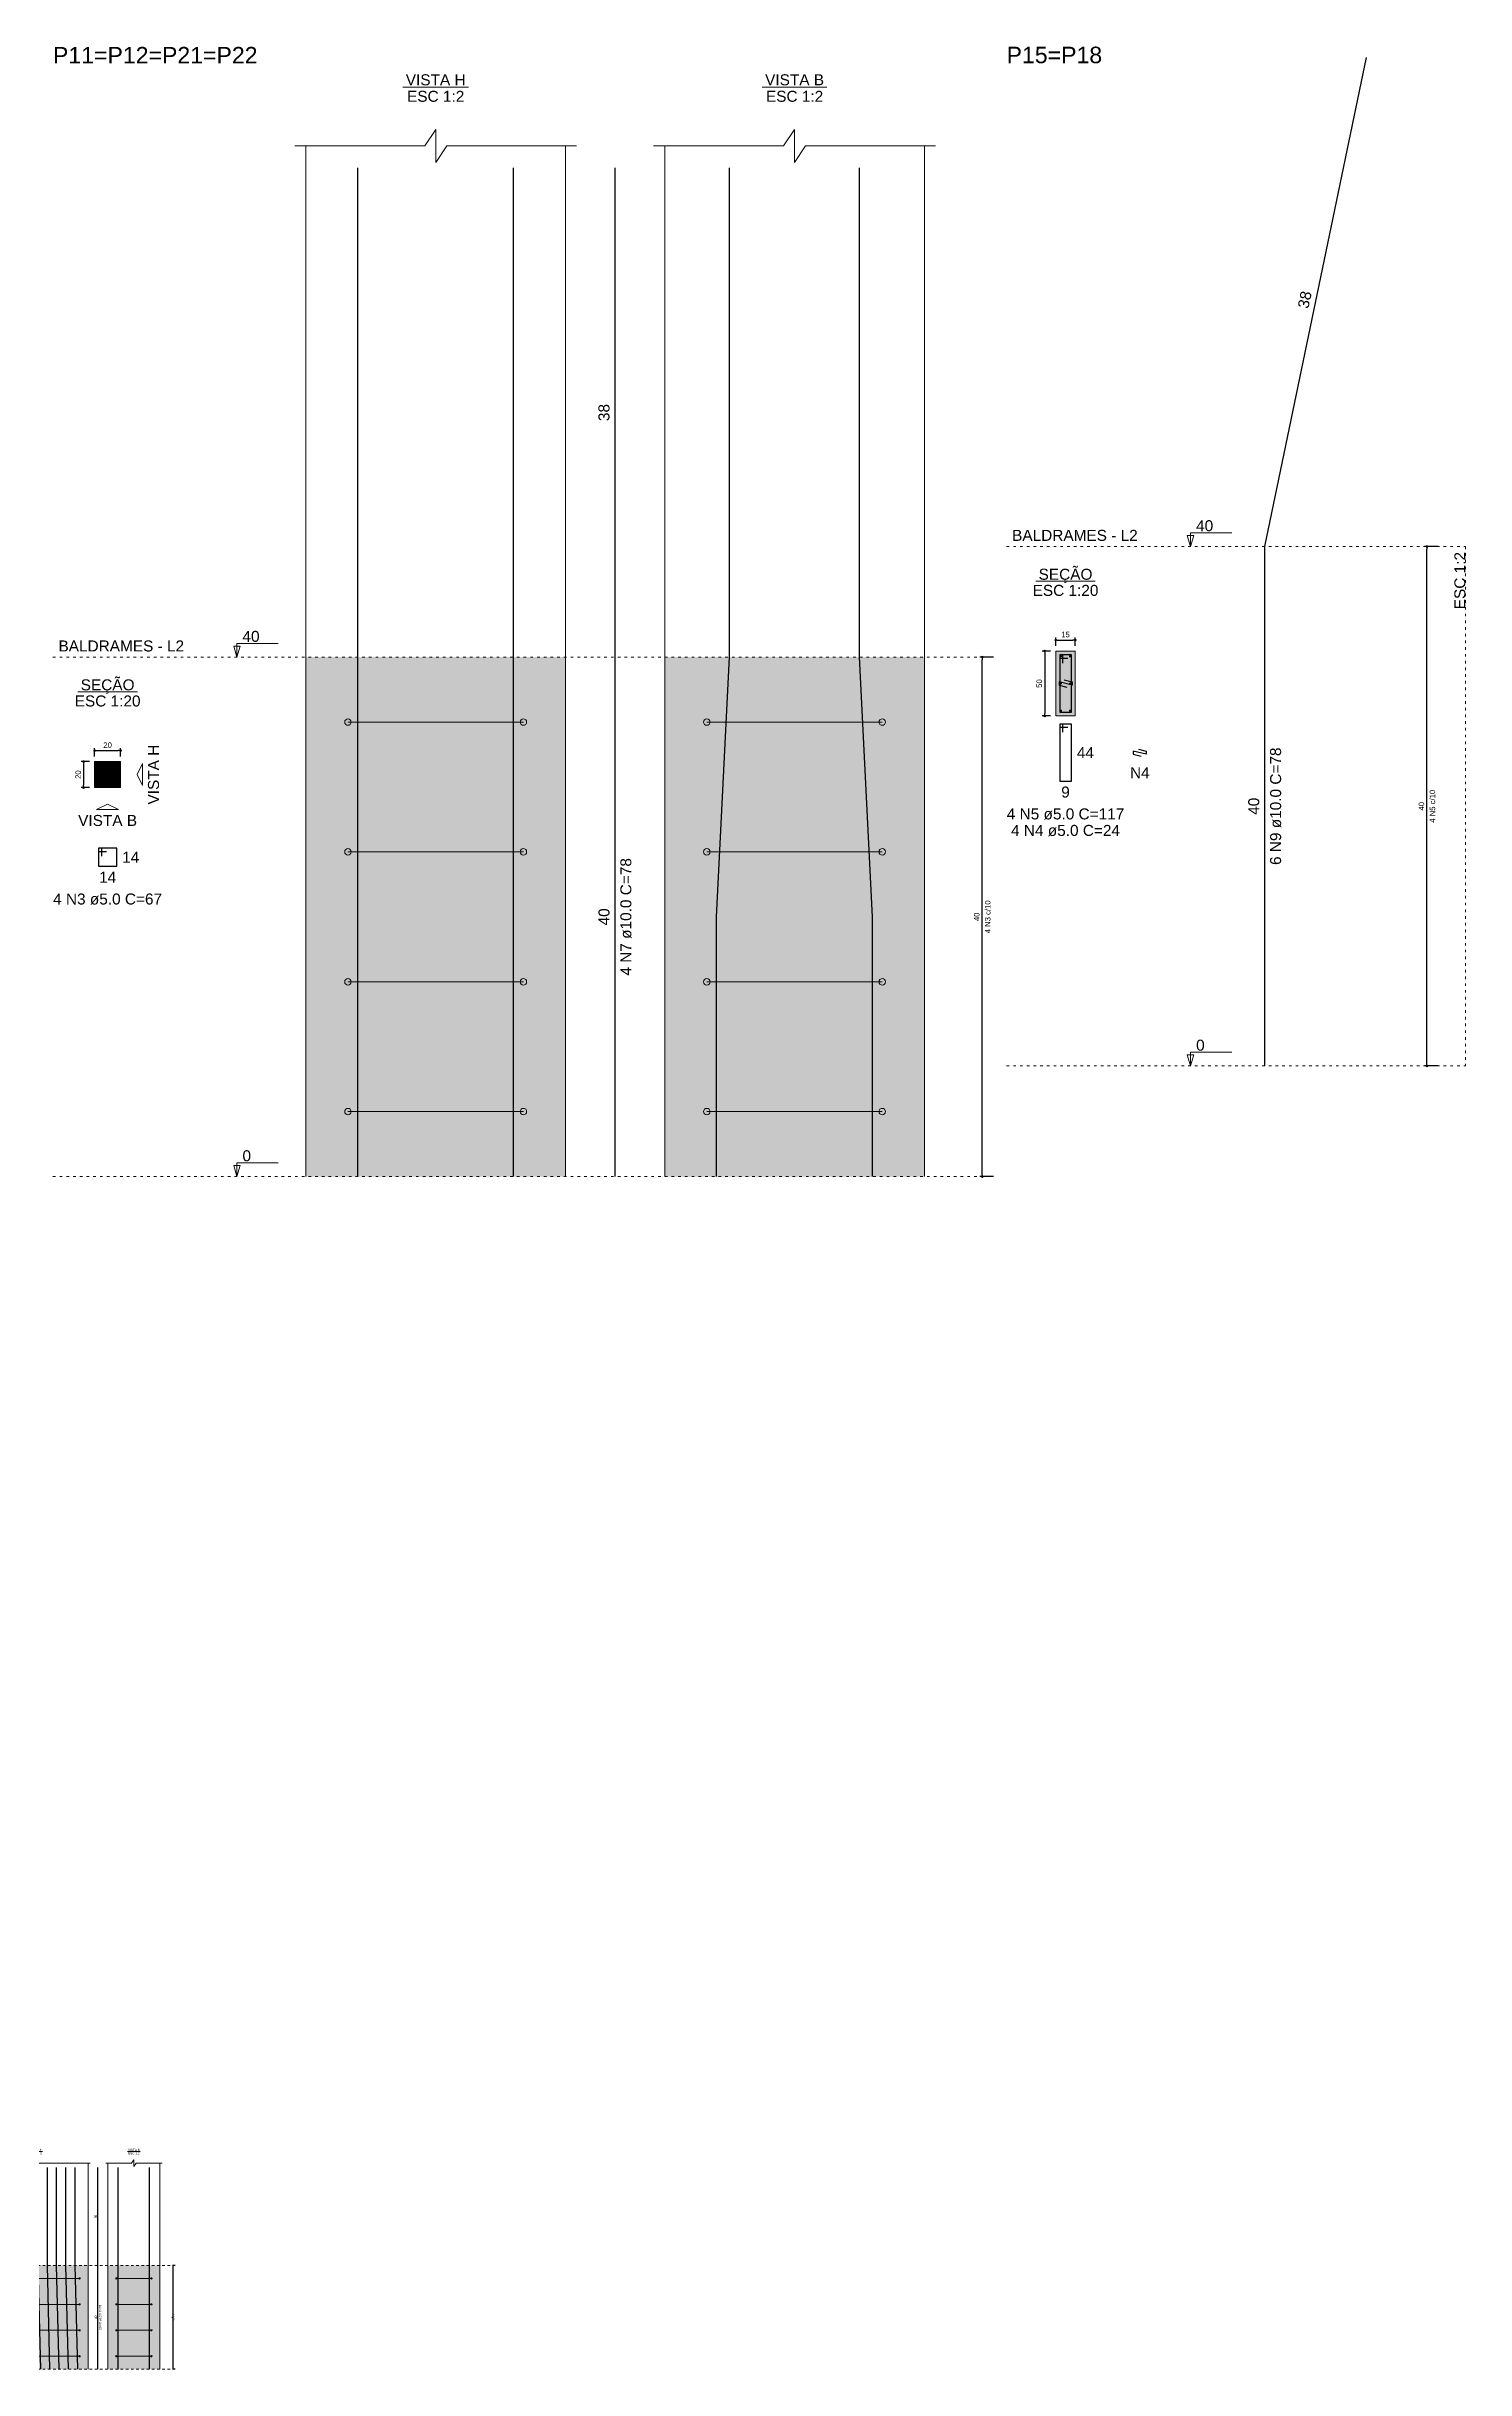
# Model space of a CAD drawing. Header units: millimetres. Extents: x 180 to 11148, y -1598 to 1045.
# Drawn here: x 1101.7 to 1156.3, y -44.6 to 44.8 of the extents above; entities that cross this region are included whole.
import ezdxf

# ---------------------------------------------------------------- set-up
doc = ezdxf.new("R2010")
doc.units = ezdxf.units.MM
doc.header["$MEASUREMENT"] = 0
doc.linetypes.add('DOT2', pattern=[3.175, 0, -3.175])
for name, color, linetype, lineweight in [('Descrição da armadura', 7, 'Continuous', 5), ('DT-Barras na forma', 2, 'Continuous', 30), ('DT-Barras no corte', 5, 'Continuous', 5), ('DT-Barras rebatidas', 2, 'Continuous', 30), ('DT-Cotas', 9, 'Continuous', 5), ('DT-Estribos na forma', 5, 'Continuous', 5), ('DT-Forma', 5, 'Continuous', 5), ('DT-Hachura seção pilares', 252, 'Continuous', 5), ('DT-Hachura vista pilares', 252, 'Continuous', 5), ('DT-Pontilhado', 9, 'DOT2', 5), ('DT-Textos', 7, 'Continuous', 5), ('DT-Título', 3, 'Continuous', 20), ('Textos armaduras', 7, 'Continuous', 5)]:
    doc.layers.add(name, color=color, linetype=linetype, lineweight=lineweight)
doc.styles.add('Arial', font='arial.ttf')
doc.dimstyles.new('UM_2.000000', dxfattribs={"dimtxt": 0.18, "dimasz": 0.1, "dimexe": 0.1, "dimexo": 0.2, "dimgap": 0, "dimtad": 1, "dimtih": 1, "dimtoh": 1, "dimdec": 1, "dimlfac": 2, "dimzin": 0, "dimdsep": 46, "dimtxsty": 'Standard', "dimcen": 0.09, "dimdle": 0.1, "dimadec": 1, "dimazin": 2, "dimtfac": 1, "dimtdec": 4, "dimtofl": 0, "dimtmove": 0, "dimatfit": 3, "dimfxl": 1, "dimtolj": 1, "dimarcsym": 0})
doc.dimstyles.new('UM_20.000000', dxfattribs={"dimtxt": 0.18, "dimasz": 0.1, "dimexe": 0.1, "dimexo": 0.2, "dimgap": 0, "dimtad": 1, "dimtih": 1, "dimtoh": 1, "dimdec": 1, "dimlfac": 20, "dimzin": 0, "dimdsep": 46, "dimtxsty": 'Standard', "dimcen": 0.09, "dimdle": 0.1, "dimadec": 1, "dimazin": 2, "dimtfac": 1, "dimtdec": 4, "dimtofl": 0, "dimtmove": 0, "dimatfit": 3, "dimfxl": 1, "dimtolj": 1, "dimarcsym": 0})

# ---------------------------------------------------------------- blocks, each defined once
blk = doc.blocks.new('_Dot')
at = {"color": 0, "linetype": 'ByBlock', "lineweight": -2}
blk.add_line((-0.5, 0), (-1, 0), dxfattribs=at)
at = {"color": 0, "linetype": 'ByBlock', "const_width": 0.5}
blk.add_lwpolyline([(-0.25, 0, 1), (0.25, 0, 1)], format="xyb", close=True, dxfattribs=at)
blk = doc.blocks.new('*D476')
at = {"layer": 'Defpoints', "color": 0, "transparency": 16777216}
for p in [(1103.534, 17.306), (1103.11, 16.306), (1103.534, 16.306)]:
    blk.add_point(p, dxfattribs=at)
at = {"layer": 'DT-Cotas', "color": 0, "lineweight": -2, "transparency": 16777216}
for p, q in [((1103.334, 17.306), (1103.01, 17.306)), ((1103.11, 17.206), (1103.11, 16.406)), ((1103.334, 16.306), (1103.01, 16.306))]:
    blk.add_line(p, q, dxfattribs=at)
at = {"layer": 'DT-Cotas', "color": 0, "lineweight": -2, "transparency": 16777216, "xscale": 0.1000000014901161, "yscale": 0.1000000014901161, "zscale": 0.1000000014901161}
for p, rotation in [((1103.11, 17.306), 90), ((1103.11, 16.306), 270)]:
    blk.add_blockref('_Dot', p, dxfattribs=dict(at, rotation=rotation))
at = {"layer": 'DT-Cotas', "transparency": 16777216, "insert": (1102.899, 16.806), "char_height": 0.2118, "attachment_point": 5, "rotation": 90, "style": 'Arial'}
blk.add_mtext('\\A1;20', dxfattribs=at)
blk = doc.blocks.new('*D477')
at = {"layer": 'Defpoints', "color": 0, "transparency": 16777216}
for p in [(1103.534, 17.306), (1104.534, 17.73), (1104.534, 17.306)]:
    blk.add_point(p, dxfattribs=at)
at = {"layer": 'DT-Cotas', "color": 0, "lineweight": -2, "transparency": 16777216}
for p, q in [((1103.534, 17.506), (1103.534, 17.83)), ((1103.634, 17.73), (1104.434, 17.73)), ((1104.534, 17.506), (1104.534, 17.83))]:
    blk.add_line(p, q, dxfattribs=at)
at = {"layer": 'DT-Cotas', "color": 0, "lineweight": -2, "transparency": 16777216, "xscale": 0.1000000014901161, "yscale": 0.1000000014901161, "zscale": 0.1000000014901161, "rotation": 180}
blk.add_blockref('_Dot', (1103.534, 17.73), dxfattribs=at)
at = {"layer": 'DT-Cotas', "color": 0, "lineweight": -2, "transparency": 16777216, "xscale": 0.1000000014901161, "yscale": 0.1000000014901161, "zscale": 0.1000000014901161}
blk.add_blockref('_Dot', (1104.534, 17.73), dxfattribs=at)
at = {"layer": 'DT-Cotas', "transparency": 16777216, "insert": (1104.034, 17.941), "char_height": 0.2118, "attachment_point": 5, "rotation": 0.00573, "style": 'Arial'}
blk.add_mtext('\\A1;20', dxfattribs=at)
blk = doc.blocks.new('*D478')
at = {"layer": 'Defpoints', "color": 0, "transparency": 16777216}
for p in [(1137.696, 21.33), (1138.331, 21.33), (1138.331, 1.33)]:
    blk.add_point(p, dxfattribs=at)
at = {"layer": 'DT-Cotas', "color": 0, "lineweight": -2, "transparency": 16777216}
for p, q in [((1138.131, 21.33), (1137.596, 21.33)), ((1137.696, 1.43), (1137.696, 21.23)), ((1138.131, 1.33), (1137.596, 1.33))]:
    blk.add_line(p, q, dxfattribs=at)
at = {"layer": 'DT-Cotas', "color": 0, "lineweight": -2, "transparency": 16777216, "xscale": 0.1000000014901161, "yscale": 0.1000000014901161, "zscale": 0.1000000014901161}
for p, rotation in [((1137.696, 21.33), 90), ((1137.696, 1.33), 270)]:
    blk.add_blockref('_Dot', p, dxfattribs=dict(at, rotation=rotation))
blk = doc.blocks.new('*D457')
at = {"layer": 'Defpoints', "color": 0, "transparency": 16777216}
for p in [(1140.524, 21.564), (1140.1, 19.064), (1140.524, 19.064)]:
    blk.add_point(p, dxfattribs=at)
at = {"layer": 'DT-Cotas', "color": 0, "lineweight": -2, "transparency": 16777216}
for p, q in [((1140.324, 21.564), (1140, 21.564)), ((1140.1, 21.464), (1140.1, 19.164)), ((1140.324, 19.064), (1140, 19.064))]:
    blk.add_line(p, q, dxfattribs=at)
at = {"layer": 'DT-Cotas', "color": 0, "lineweight": -2, "transparency": 16777216, "xscale": 0.1000000014901161, "yscale": 0.1000000014901161, "zscale": 0.1000000014901161}
for p, rotation in [((1140.1, 21.564), 90), ((1140.1, 19.064), 270)]:
    blk.add_blockref('_Dot', p, dxfattribs=dict(at, rotation=rotation))
at = {"layer": 'DT-Cotas', "transparency": 16777216, "insert": (1139.888, 20.314), "char_height": 0.2118, "attachment_point": 5, "rotation": 90, "style": 'Arial'}
blk.add_mtext('\\A1;50', dxfattribs=at)
blk = doc.blocks.new('*D458')
at = {"layer": 'Defpoints', "color": 0, "transparency": 16777216}
for p in [(1140.524, 21.564), (1141.274, 21.988), (1141.274, 21.564)]:
    blk.add_point(p, dxfattribs=at)
at = {"layer": 'DT-Cotas', "color": 0, "lineweight": -2, "transparency": 16777216}
for p, q in [((1140.524, 21.764), (1140.524, 22.088)), ((1140.624, 21.988), (1141.174, 21.988)), ((1141.274, 21.764), (1141.274, 22.088))]:
    blk.add_line(p, q, dxfattribs=at)
at = {"layer": 'DT-Cotas', "color": 0, "lineweight": -2, "transparency": 16777216, "xscale": 0.1000000014901161, "yscale": 0.1000000014901161, "zscale": 0.1000000014901161, "rotation": 180}
blk.add_blockref('_Dot', (1140.524, 21.988), dxfattribs=at)
at = {"layer": 'DT-Cotas', "color": 0, "lineweight": -2, "transparency": 16777216, "xscale": 0.1000000014901161, "yscale": 0.1000000014901161, "zscale": 0.1000000014901161}
blk.add_blockref('_Dot', (1141.274, 21.988), dxfattribs=at)
at = {"layer": 'DT-Cotas', "transparency": 16777216, "insert": (1140.899, 22.2), "char_height": 0.2118, "attachment_point": 5, "rotation": 0.00573, "style": 'Arial'}
blk.add_mtext('\\A1;15', dxfattribs=at)
blk = doc.blocks.new('*D459')
at = {"layer": 'Defpoints', "color": 0, "transparency": 16777216}
for p in [(1154.809, 25.589), (1155.445, 25.589), (1155.445, 5.589)]:
    blk.add_point(p, dxfattribs=at)
at = {"layer": 'DT-Cotas', "color": 0, "lineweight": -2, "transparency": 16777216}
for p, q in [((1155.245, 25.589), (1154.709, 25.589)), ((1154.809, 5.689), (1154.809, 25.489)), ((1155.245, 5.589), (1154.709, 5.589))]:
    blk.add_line(p, q, dxfattribs=at)
at = {"layer": 'DT-Cotas', "color": 0, "lineweight": -2, "transparency": 16777216, "xscale": 0.1000000014901161, "yscale": 0.1000000014901161, "zscale": 0.1000000014901161}
for p, rotation in [((1154.809, 25.589), 90), ((1154.809, 5.589), 270)]:
    blk.add_blockref('_Dot', p, dxfattribs=dict(at, rotation=rotation))
blk = doc.blocks.new('*D460')
at = {"layer": 'Defpoints', "color": 0, "transparency": 16777216}
for p in [(1154.809, 25.589), (1155.445, 25.589), (1155.445, 5.589)]:
    blk.add_point(p, dxfattribs=at)
at = {"layer": 'DT-Cotas', "color": 0, "lineweight": -2, "transparency": 16777216}
for p, q in [((1155.245, 25.589), (1154.709, 25.589)), ((1154.809, 5.689), (1154.809, 25.489)), ((1155.245, 5.589), (1154.709, 5.589))]:
    blk.add_line(p, q, dxfattribs=at)
at = {"layer": 'DT-Cotas', "color": 0, "lineweight": -2, "transparency": 16777216, "xscale": 0.1000000014901161, "yscale": 0.1000000014901161, "zscale": 0.1000000014901161}
for p, rotation in [((1154.809, 25.589), 90), ((1154.809, 5.589), 270)]:
    blk.add_blockref('_Dot', p, dxfattribs=dict(at, rotation=rotation))
blk = doc.blocks.new('*D889')
at = {"layer": 'Defpoints', "color": 0, "transparency": 16777216}
for p in [(1254.42, 15.31), (1254.85, 17.31), (1254.85, 15.31)]:
    blk.add_point(p, dxfattribs=at)
at = {"layer": 'DT-Cotas', "color": 0, "lineweight": -2, "transparency": 16777216}
for p, q in [((1254.65, 17.31), (1254.32, 17.31)), ((1254.65, 15.31), (1254.32, 15.31)), ((1254.42, 17.21), (1254.42, 15.41))]:
    blk.add_line(p, q, dxfattribs=at)
at = {"layer": 'DT-Cotas', "color": 0, "lineweight": -2, "transparency": 16777216, "xscale": 0.1000000014901161, "yscale": 0.1000000014901161, "zscale": 0.1000000014901161}
for p, rotation in [((1254.42, 17.31), 90), ((1254.42, 15.31), 270)]:
    blk.add_blockref('_Dot', p, dxfattribs=dict(at, rotation=rotation))
at = {"layer": 'DT-Cotas', "transparency": 16777216, "insert": (1254.21, 16.31), "char_height": 0.212, "attachment_point": 5, "rotation": 90, "style": 'Arial'}
blk.add_mtext('\\A1;40', dxfattribs=at)
blk = doc.blocks.new('*D890')
at = {"layer": 'Defpoints', "color": 0, "transparency": 16777216}
for p in [(1254.85, 17.31), (1255.85, 17.73), (1255.85, 17.31)]:
    blk.add_point(p, dxfattribs=at)
at = {"layer": 'DT-Cotas', "color": 0, "lineweight": -2, "transparency": 16777216}
for p, q in [((1254.85, 17.51), (1254.85, 17.83)), ((1254.95, 17.73), (1255.75, 17.73)), ((1255.85, 17.51), (1255.85, 17.83))]:
    blk.add_line(p, q, dxfattribs=at)
at = {"layer": 'DT-Cotas', "color": 0, "lineweight": -2, "transparency": 16777216, "xscale": 0.1000000014901161, "yscale": 0.1000000014901161, "zscale": 0.1000000014901161, "rotation": 180}
blk.add_blockref('_Dot', (1254.85, 17.73), dxfattribs=at)
at = {"layer": 'DT-Cotas', "color": 0, "lineweight": -2, "transparency": 16777216, "xscale": 0.1000000014901161, "yscale": 0.1000000014901161, "zscale": 0.1000000014901161}
blk.add_blockref('_Dot', (1255.85, 17.73), dxfattribs=at)
at = {"layer": 'DT-Cotas', "transparency": 16777216, "insert": (1255.35, 17.94), "char_height": 0.212, "attachment_point": 5, "rotation": 0.0057, "style": 'Arial'}
blk.add_mtext('\\A1;20', dxfattribs=at)
blk = doc.blocks.new('*D891')
at = {"layer": 'Defpoints', "color": 0, "transparency": 16777216}
for p in [(1299.01, 21.33), (1299.65, 21.33), (1299.65, 1.33)]:
    blk.add_point(p, dxfattribs=at)
at = {"layer": 'DT-Cotas', "color": 0, "lineweight": -2, "transparency": 16777216}
for p, q in [((1299.45, 21.33), (1298.91, 21.33)), ((1299.01, 1.43), (1299.01, 21.23)), ((1299.45, 1.33), (1298.91, 1.33))]:
    blk.add_line(p, q, dxfattribs=at)
at = {"layer": 'DT-Cotas', "color": 0, "lineweight": -2, "transparency": 16777216, "xscale": 0.1000000014901161, "yscale": 0.1000000014901161, "zscale": 0.1000000014901161}
for p, rotation in [((1299.01, 21.33), 90), ((1299.01, 1.33), 270)]:
    blk.add_blockref('_Dot', p, dxfattribs=dict(at, rotation=rotation))
blk = doc.blocks.new('*D892')
at = {"layer": 'Defpoints', "color": 0, "transparency": 16777216}
for p in [(1299.01, 21.33), (1299.65, 21.33), (1299.65, 1.33)]:
    blk.add_point(p, dxfattribs=at)
at = {"layer": 'DT-Cotas', "color": 0, "lineweight": -2, "transparency": 16777216}
for p, q in [((1299.45, 21.33), (1298.91, 21.33)), ((1299.01, 1.43), (1299.01, 21.23)), ((1299.45, 1.33), (1298.91, 1.33))]:
    blk.add_line(p, q, dxfattribs=at)
at = {"layer": 'DT-Cotas', "color": 0, "lineweight": -2, "transparency": 16777216, "xscale": 0.1000000014901161, "yscale": 0.1000000014901161, "zscale": 0.1000000014901161}
for p, rotation in [((1299.01, 21.33), 90), ((1299.01, 1.33), 270)]:
    blk.add_blockref('_Dot', p, dxfattribs=dict(at, rotation=rotation))
blk = doc.blocks.new('A$C7144ba84')
at = {"layer": 'DT-Hachura seção pilares', "linetype": 'Continuous'}
blk.add_hatch(color=256, dxfattribs=at).paths.add_polyline_path([(4.0347, 14.0008), (4.0347, 14.0008), (5.0347, 14.0008), (5.0347, 16.0008), (4.0347, 16.0008), (4.0347, 14.0008)])
at = {"layer": 'DT-Hachura vista pilares', "linetype": 'Continuous'}
for points in [[(11.8472, 0.025), (11.8472, 20.025), (31.8472, 20.025), (31.8472, 0.025), (11.8472, 0.025)], [(35.6596, 0.025), (35.6596, 20.025), (45.6596, 20.025), (45.6596, 0.025), (35.6596, 0.025)]]:
    blk.add_hatch(color=256, dxfattribs=at).paths.add_polyline_path(points)
at = {"layer": 'DT-Barras na forma'}
for points in [[(13.8472, 0.025), (14.3472, 20.025), (14.3472, 38.8593)], [(15.625, 0.025), (16.125, 20.025), (16.125, 38.8593)], [(17.4027, 0.025), (17.9027, 20.025), (17.9027, 38.8593)], [(19.1805, 0.025), (19.6805, 20.025), (19.6805, 38.8593)], [(20.9583, 0.025), (21.4583, 20.025), (21.4583, 38.8593)], [(22.7361, 0.025), (22.2361, 20.025), (22.2361, 38.8593)], [(24.5139, 0.025), (24.0139, 20.025), (24.0139, 38.8593)], [(26.2916, 0.025), (25.7916, 20.025), (25.7916, 38.8593)], [(28.0694, 0.025), (27.5694, 20.025), (27.5694, 38.8593)], [(29.8472, 0.025), (29.3472, 20.025), (29.3472, 38.8593)], [(37.6596, 0.025), (37.6596, 20.025), (37.6596, 38.8593)], [(43.6596, 0.025), (43.6596, 20.025), (43.6596, 38.8593)], [(4.6015, 15.3813), (4.9097, 15.33), (4.9097, 15.205), (4.1597, 15.33), (4.1597, 15.205), (4.468, 15.1536)], [(4.6015, 15.2036), (4.9097, 15.1522), (4.9097, 15.0272), (4.1597, 15.1522), (4.1597, 15.0272), (4.468, 14.9758)], [(4.6015, 15.0258), (4.9097, 14.9744), (4.9097, 14.8494), (4.1597, 14.9744), (4.1597, 14.8494), (4.468, 14.798)], [(4.6015, 14.848), (4.9097, 14.7966), (4.9097, 14.6716), (4.1597, 14.7966), (4.1597, 14.6716), (4.468, 14.6203)], [(4.3097, 15.5383), (4.3097, 15.8508), (4.1847, 15.8508), (4.1847, 14.1508), (4.8847, 14.1508), (4.8847, 15.8508), (4.1847, 15.8508), (4.1847, 15.7258), (4.4972, 15.7258)]]:
    blk.add_lwpolyline(points, dxfattribs=at)
at = {"layer": 'DT-Barras no corte'}
for centre in [(4.2347, 15.8008), (4.2347, 15.623), (4.2347, 15.4452), (4.2347, 15.2675), (4.2347, 15.0897), (4.2347, 14.9119), (4.2347, 14.7341), (4.2347, 14.5564), (4.2347, 14.3786), (4.2347, 14.2008), (4.8347, 15.8008), (4.8347, 15.623), (4.8347, 15.4452), (4.8347, 15.2675), (4.8347, 15.0897), (4.8347, 14.9119), (4.8347, 14.7341), (4.8347, 14.5564), (4.8347, 14.3786), (4.8347, 14.2008)]:
    blk.add_circle(centre, 0.025, dxfattribs=at)
at = {"layer": 'DT-Barras rebatidas'}
for p, q in [((33.7534, 20.025), (33.7534, 38.8593)), ((33.7534, 0.025), (33.7534, 20.025)), ((4.3097, 11.671), (4.1847, 11.671)), ((4.1847, 11.671), (4.1847, 9.971)), ((4.8847, 11.671), (4.1847, 11.671)), ((4.1847, 11.671), (4.1847, 11.546)), ((4.1847, 11.546), (4.4972, 11.546)), ((4.1847, 9.971), (4.8847, 9.971)), ((4.3097, 11.3585), (4.3097, 11.671)), ((4.8847, 9.971), (4.8847, 11.671)), ((7.874, 10.4918), (7.124, 10.6168)), ((7.124, 10.6168), (7.124, 10.4918)), ((7.124, 10.4918), (7.4323, 10.4405)), ((7.5658, 10.6682), (7.874, 10.6168)), ((7.874, 10.6168), (7.874, 10.4918))]:
    blk.add_line(p, q, dxfattribs=at)
at = {"layer": 'DT-Cotas'}
for points in [[(11.4236, 39.7065), (21.4236, 39.7065), (21.8472, 40.3419), (21.8472, 39.0711), (22.2708, 39.7065), (32.2708, 39.7065)], [(35.236, 39.7065), (40.236, 39.7065), (40.6596, 40.3419), (40.6596, 39.0711), (41.0832, 39.7065), (46.0832, 39.7065)]]:
    blk.add_lwpolyline(points, dxfattribs=at)
at = {"layer": 'DT-Estribos na forma'}
for p, q in [((13.4722, 17.525), (30.2222, 17.525)), ((37.2846, 17.525), (44.0346, 17.525)), ((13.4722, 12.525), (30.2222, 12.525)), ((37.2846, 12.525), (44.0346, 12.525)), ((13.4722, 7.525), (30.2222, 7.525)), ((37.2846, 7.525), (44.0346, 7.525)), ((13.4722, 2.525), (30.2222, 2.525)), ((37.2846, 2.525), (44.0346, 2.525))]:
    blk.add_line(p, q, dxfattribs=at)
for centre in [(13.4722, 17.525), (30.2222, 17.525), (37.2846, 17.525), (44.0346, 17.525), (13.4722, 12.525), (30.2222, 12.525), (37.2846, 12.525), (44.0346, 12.525), (13.4722, 7.525), (30.2222, 7.525), (37.2846, 7.525), (44.0346, 7.525), (13.4722, 2.525), (30.2222, 2.525), (37.2846, 2.525), (44.0346, 2.525)]:
    blk.add_circle(centre, 0.125, dxfattribs=at)
at = {"layer": 'DT-Forma'}
for p, q in [((11.8472, 20.025), (11.8472, 39.7065)), ((31.8472, 20.025), (31.8472, 39.7065)), ((35.6596, 20.025), (35.6596, 39.7065)), ((45.6596, 20.025), (45.6596, 39.7065)), ((11.8472, 0.025), (11.8472, 20.025)), ((31.8472, 0.025), (31.8472, 20.025)), ((35.6596, 0.025), (35.6596, 20.025)), ((45.6596, 0.025), (45.6596, 20.025))]:
    blk.add_line(p, q, dxfattribs=at)
blk.add_lwpolyline([(4.0347, 14.0008), (5.0347, 14.0008), (5.0347, 16.0008), (4.0347, 16.0008), (4.0347, 14.0008)], close=True, dxfattribs=at)
at = {"layer": 'DT-Pontilhado', "ltscale": 0.05}
for p, q in [((2.1191, 20.025), (48.8366, 20.025)), ((2.1191, 0.025), (48.8366, 0.025))]:
    blk.add_line(p, q, dxfattribs=at)
at = {"layer": 'DT-Textos'}
for p, q in [((20.5875, 41.9727), (23.1069, 41.9727)), ((39.4162, 41.9727), (41.9029, 41.9727)), ((3.3903, 18.6907), (5.6792, 18.6907))]:
    blk.add_line(p, q, dxfattribs=at)
for points in [[(9.1997, 20.025), (9.3268, 20.4486), (9.0726, 20.4486), (9.1997, 20.025), (9.1997, 20.5545), (10.7882, 20.5545)], [(9.1997, 0.025), (9.3268, 0.4486), (9.0726, 0.4486), (9.1997, 0.025), (9.1997, 0.5545), (10.7882, 0.5545)]]:
    blk.add_lwpolyline(points, dxfattribs=at)
for points in [[(5.8819, 15.0008), (5.8819, 14.5772), (5.6701, 15.0008), (5.8819, 15.4244), (5.8819, 15.0008)], [(4.5347, 13.1536), (4.1111, 13.1536), (4.5347, 13.3654), (4.9583, 13.1536), (4.5347, 13.1536)]]:
    blk.add_lwpolyline(points, close=True, dxfattribs=at)
at = {"layer": 'Descrição da armadura', "linetype": 'Continuous', "char_height": 0.4236, "attachment_point": 8, "line_spacing_factor": 0.798, "style": 'Arial'}
for s, insert, width in [('N1', (7.499, 9.5933), 1.516797), ('4x4 N1 ø5.0 C=29', (4.5347, 7.853), 8.999182), ('4 N2 ø5.0 C=107', (4.5347, 8.4884), 9.069495)]:
    blk.add_mtext(s, dxfattribs=dict(at, insert=insert, width=width))
at = {"layer": 'Descrição da armadura', "linetype": 'Continuous', "attachment_point": 8, "rotation": 90, "line_spacing_factor": 0.798, "style": 'Arial'}
for s, insert, char_height, width in [('20 N7 ø10.0 C=78', (34.3888, 10.025), 0.4236, 9.7294), ('4 N2 c/10', (48.5189, 10.025), 0.2118, 2.539389)]:
    blk.add_mtext(s, dxfattribs=dict(at, insert=insert, char_height=char_height, width=width))
at = {"layer": 'DT-Cotas', "linetype": 'Continuous', "insert": (48.0953, 10.025), "char_height": 0.2118, "width": 0.659905, "attachment_point": 8, "rotation": 90, "line_spacing_factor": 0.798, "style": 'Arial'}
blk.add_mtext('40', dxfattribs=at)
at = {"layer": 'DT-Textos', "linetype": 'Continuous', "char_height": 0.4236, "line_spacing_factor": 0.798, "style": 'Arial'}
for s, insert, width, attachment_point in [('VISTA H', (21.8472, 42.0363), 4.298326, 8), ('ESC 1:2', (21.8472, 41.4009), 4.115407, 8), ('VISTA B', (40.6596, 42.0363), 4.237353, 8), ('ESC 1:2', (40.6596, 41.4009), 4.115407, 8), ('BALDRAMES - L2', (2.3309, 20.2368), 9.02778, 7), ('ESC 1:20', (4.5347, 18.1188), 4.729993, 8), ('SEÇÃO', (4.5346, 18.6149), 3.868817, 8), ('VISTA B', (4.5347, 12.5182), 4.237353, 8)]:
    blk.add_mtext(s, dxfattribs=dict(at, insert=insert, width=width, attachment_point=attachment_point))
at = {"layer": 'DT-Textos', "char_height": 0.4236, "attachment_point": 7, "line_spacing_factor": 0.798, "style": 'Arial'}
for s, insert, width in [('40', (9.4115, 20.6075), 1.229172), ('0', (9.4115, 0.6075), 0.614586)]:
    blk.add_mtext(s, dxfattribs=dict(at, insert=insert, width=width))
at = {"layer": 'DT-Textos', "linetype": 'Continuous', "insert": (6.5173, 15.0008), "char_height": 0.4236, "width": 4.298326, "attachment_point": 8, "rotation": 90, "line_spacing_factor": 0.798, "style": 'Arial'}
blk.add_mtext('VISTA H', dxfattribs=at)
at = {"layer": 'DT-Título', "linetype": 'Continuous', "insert": (2.1191, 42.8835), "char_height": 0.6354, "width": 13.262075, "attachment_point": 7, "line_spacing_factor": 0.798, "style": 'Arial'}
blk.add_mtext('P7=P8=P9=P10', dxfattribs=at)
at = {"layer": 'Textos armaduras', "linetype": 'Continuous', "char_height": 0.4236, "width": 1.31981, "attachment_point": 7, "rotation": 90, "line_spacing_factor": 0.798, "style": 'Arial'}
for s, insert in [('38', (33.5416, 29.1122)), ('40', (33.5416, 9.695))]:
    blk.add_mtext(s, dxfattribs=dict(at, insert=insert))
at = {"layer": 'Textos armaduras', "linetype": 'Continuous', "char_height": 0.4236, "width": 1.31981, "attachment_point": 7, "line_spacing_factor": 0.798, "style": 'Arial'}
for s, insert in [('14', (4.2048, 9.3356)), ('34', (5.0965, 10.6092))]:
    blk.add_mtext(s, dxfattribs=dict(at, insert=insert))
at = {"layer": 'DT-Cotas'}
for override, picture, middle in [({"dimtxt": 0.4236, "dimasz": 0.1, "dimexe": 0.1, "dimexo": 0.2, "dimtad": 1, "dimtih": 0, "dimtoh": 0, "dimdec": 1, "dimlfac": 2, "dimzin": 8, "dimtxsty": 'Arial', "dimblk": 'Dot', "dimblk1": 'Dot', "dimblk2": 'Dot', "dimsah": 1, "dimdle": 0.1, "dimse1": 0, "dimse2": 0, "dimclrt": 256, "dimadec": 1, "dimazin": 3, "dimtmove": 2, "dimldrblk": 'Dot'}, '*D892', (47.7776, 10.025)), ({"dimtxt": 0.2118, "dimasz": 0.1, "dimexe": 0.1, "dimexo": 0.2, "dimtad": 1, "dimtih": 0, "dimtoh": 0, "dimdec": 1, "dimlfac": 2, "dimzin": 8, "dimtxsty": 'Arial', "dimblk": 'Dot', "dimblk1": 'Dot', "dimblk2": 'Dot', "dimsah": 1, "dimdle": 0.1, "dimse1": 0, "dimse2": 0, "dimclrt": 256, "dimadec": 1, "dimazin": 3, "dimtmove": 2, "dimldrblk": 'Dot'}, '*D891', (47.9894, 10.025))]:
    dim = blk.add_linear_dim(base=(48.2012, 20.025), p1=(48.8366, 0.025), p2=(48.8366, 20.025), angle=90, text=' ', dimstyle='UM_2.000000', override=override, dxfattribs=at)
    dim.commit()
    dim.dimension.update_dxf_attribs({"geometry": picture, "text_midpoint": middle, "dimtype": 128, "text_rotation": 90, "insert": (-1250.8124, -1.3052)})
dim = blk.add_linear_dim(base=(3.6111, 14.0008), p1=(4.0347, 16.0008), p2=(4.0347, 14.0008), angle=90, dimstyle='UM_20.000000', override={"dimtxt": 0.2118, "dimasz": 0.1, "dimexe": 0.1, "dimexo": 0.2, "dimtad": 1, "dimtih": 0, "dimtoh": 0, "dimdec": 1, "dimlfac": 20, "dimzin": 8, "dimtxsty": 'Arial', "dimblk": 'Dot', "dimblk1": 'Dot', "dimblk2": 'Dot', "dimsah": 1, "dimdle": 0.1, "dimse1": 0, "dimse2": 0, "dimclrt": 256, "dimadec": 1, "dimazin": 3, "dimtmove": 2, "dimldrblk": 'Dot'}, dxfattribs=at)
dim.commit()
dim.dimension.update_dxf_attribs({"geometry": '*D889', "text_midpoint": (3.3993, 15.0008), "dimtype": 128, "text_rotation": 90, "insert": (-1250.8124, -1.3052)})
dim = blk.add_linear_dim(base=(5.0347, 16.4244), p1=(4.0347, 16.0008), p2=(5.0347, 16.0008), dimstyle='UM_20.000000', override={"dimtxt": 0.2118, "dimasz": 0.1, "dimexe": 0.1, "dimexo": 0.2, "dimtad": 1, "dimtih": 0, "dimtoh": 0, "dimdec": 1, "dimlfac": 20, "dimzin": 8, "dimtxsty": 'Arial', "dimblk": 'Dot', "dimblk1": 'Dot', "dimblk2": 'Dot', "dimsah": 1, "dimdle": 0.1, "dimse1": 0, "dimse2": 0, "dimclrt": 256, "dimadec": 1, "dimazin": 3, "dimtmove": 2, "dimldrblk": 'Dot'}, dxfattribs=at)
dim.commit()
dim.dimension.update_dxf_attribs({"geometry": '*D890', "text_midpoint": (4.5347, 16.6362), "dimtype": 128, "text_rotation": 0.00573, "insert": (-1250.8124, -1.3052)})

msp = doc.modelspace()

# ---------------------------------------------------------------- hatches: boundary and pattern name
at = {"layer": 'DT-Hachura seção pilares', "linetype": 'Continuous'}
for points in [[(1140.5237, 19.0643), (1140.5237, 19.0643), (1141.2737, 19.0643), (1141.2737, 21.5643), (1140.5237, 21.5643), (1140.5237, 19.0643)], [(1103.5339, 16.306), (1103.5339, 16.306), (1104.5339, 16.306), (1104.5339, 17.306), (1103.5339, 17.306), (1103.5339, 16.306)]]:
    msp.add_hatch(color=256, dxfattribs=at).paths.add_polyline_path(points)
at = {"layer": 'DT-Hachura vista pilares', "linetype": 'Continuous'}
for points in [[(1111.6597, 1.3302), (1111.6597, 21.3302), (1121.6597, 21.3302), (1121.6597, 1.3302), (1111.6597, 1.3302)], [(1125.4721, 1.3302), (1125.4721, 21.3302), (1135.4721, 21.3302), (1135.4721, 1.3302), (1125.4721, 1.3302)]]:
    msp.add_hatch(color=256, dxfattribs=at).paths.add_polyline_path(points)

# ---------------------------------------------------------------- linework, layer by layer
at = {"layer": 'DT-Barras na forma'}
for points in [[(1113.6597, 1.3302), (1113.6597, 11.3302), (1113.6597, 21.3302), (1113.6597, 40.1644)], [(1119.6597, 1.3302), (1119.6597, 11.3302), (1119.6597, 21.3302), (1119.6597, 40.1644)], [(1127.4721, 1.3302), (1127.4721, 11.3302), (1127.9721, 21.3302), (1127.9721, 40.1644)], [(1133.4721, 1.3302), (1133.4721, 11.3302), (1132.9721, 21.3302), (1132.9721, 40.1644)], [(1140.7987, 21.1018), (1140.7987, 21.4143), (1140.6737, 21.4143), (1140.6737, 19.2143), (1141.1237, 19.2143), (1141.1237, 21.4143), (1140.6737, 21.4143), (1140.6737, 21.2893), (1140.9862, 21.2893)], [(1140.8456, 20.4526), (1141.1487, 20.3768), (1141.1487, 20.2518), (1140.6487, 20.3768), (1140.6487, 20.2518), (1140.9519, 20.176)], [(1103.8089, 16.8435), (1103.8089, 17.156), (1103.6839, 17.156), (1103.6839, 16.456), (1104.3839, 16.456), (1104.3839, 17.156), (1103.6839, 17.156), (1103.6839, 17.031), (1103.9964, 17.031)]]:
    msp.add_lwpolyline(points, dxfattribs=at)
at = {"layer": 'DT-Barras no corte'}
for centre in [(1140.7237, 21.3643), (1141.0737, 21.3643), (1140.7237, 20.3143), (1141.0737, 20.3143), (1140.7237, 19.2643), (1141.0737, 19.2643), (1103.7339, 17.106), (1104.3339, 17.106), (1103.7339, 16.506), (1104.3339, 16.506)]:
    msp.add_circle(centre, 0.025, dxfattribs=at)
at = {"layer": 'DT-Barras rebatidas'}
for p, q in [((1148.5713, 25.5885), (1152.4796, 44.4228)), ((1123.5659, 21.3302), (1123.5659, 40.1644)), ((1148.5713, 5.5885), (1148.5713, 25.5885)), ((1123.5659, 1.3302), (1123.5659, 21.3302)), ((1140.7987, 18.7525), (1140.6737, 18.7525)), ((1140.6737, 18.7525), (1140.6737, 16.5525)), ((1141.1237, 18.7525), (1140.6737, 18.7525)), ((1140.6737, 18.7525), (1140.6737, 18.6275)), ((1140.6737, 18.6275), (1140.9862, 18.6275)), ((1140.7987, 18.44), (1140.7987, 18.7525)), ((1141.1237, 16.5525), (1141.1237, 18.7525)), ((1144.0071, 17.59), (1143.5071, 17.715)), ((1143.5071, 17.715), (1143.5071, 17.59)), ((1143.5071, 17.59), (1143.8103, 17.5142)), ((1143.7039, 17.7908), (1144.0071, 17.715)), ((1144.0071, 17.715), (1144.0071, 17.59)), ((1140.6737, 16.5525), (1141.1237, 16.5525)), ((1103.8089, 13.9762), (1103.6839, 13.9762)), ((1103.6839, 13.9762), (1103.6839, 13.2762)), ((1104.3839, 13.9762), (1103.6839, 13.9762)), ((1103.6839, 13.9762), (1103.6839, 13.8512)), ((1103.6839, 13.8512), (1103.9964, 13.8512)), ((1103.8089, 13.6637), (1103.8089, 13.9762)), ((1104.3839, 13.2762), (1104.3839, 13.9762)), ((1103.6839, 13.2762), (1104.3839, 13.2762))]:
    msp.add_line(p, q, dxfattribs=at)
at = {"layer": 'DT-Cotas'}
for points in [[(1111.2361, 41.0116), (1116.2361, 41.0116), (1116.6597, 41.647), (1116.6597, 40.3762), (1117.0833, 41.0116), (1122.0833, 41.0116)], [(1125.0485, 41.0116), (1130.0485, 41.0116), (1130.4721, 41.647), (1130.4721, 40.3762), (1130.8957, 41.0116), (1135.8957, 41.0116)]]:
    msp.add_lwpolyline(points, dxfattribs=at)
at = {"layer": 'DT-Estribos na forma'}
for p, q in [((1113.2847, 18.8302), (1120.0347, 18.8302)), ((1127.0971, 18.8302), (1133.8471, 18.8302)), ((1113.2847, 13.8302), (1120.0347, 13.8302)), ((1127.0971, 13.8302), (1133.8471, 13.8302)), ((1113.2847, 8.8302), (1120.0347, 8.8302)), ((1127.0971, 8.8302), (1133.8471, 8.8302)), ((1113.2847, 3.8302), (1120.0347, 3.8302)), ((1127.0971, 3.8302), (1133.8471, 3.8302))]:
    msp.add_line(p, q, dxfattribs=at)
for centre in [(1113.2847, 18.8302), (1120.0347, 18.8302), (1127.0971, 18.8302), (1133.8471, 18.8302), (1113.2847, 13.8302), (1120.0347, 13.8302), (1127.0971, 13.8302), (1133.8471, 13.8302), (1113.2847, 8.8302), (1120.0347, 8.8302), (1127.0971, 8.8302), (1133.8471, 8.8302), (1113.2847, 3.8302), (1120.0347, 3.8302), (1127.0971, 3.8302), (1133.8471, 3.8302)]:
    msp.add_circle(centre, 0.125, dxfattribs=at)
at = {"layer": 'DT-Forma'}
for p, q in [((1111.6597, 21.3302), (1111.6597, 41.0116)), ((1121.6597, 21.3302), (1121.6597, 41.0116)), ((1125.4721, 21.3302), (1125.4721, 41.0116)), ((1135.4721, 21.3302), (1135.4721, 41.0116)), ((1111.6597, 1.3302), (1111.6597, 21.3302)), ((1121.6597, 1.3302), (1121.6597, 21.3302)), ((1125.4721, 1.3302), (1125.4721, 21.3302)), ((1135.4721, 1.3302), (1135.4721, 21.3302))]:
    msp.add_line(p, q, dxfattribs=at)
for points in [[(1140.5237, 19.0643), (1141.2737, 19.0643), (1141.2737, 21.5643), (1140.5237, 21.5643), (1140.5237, 19.0643)], [(1103.5339, 16.306), (1104.5339, 16.306), (1104.5339, 17.306), (1103.5339, 17.306), (1103.5339, 16.306)]]:
    msp.add_lwpolyline(points, close=True, dxfattribs=at)
at = {"layer": 'DT-Pontilhado', "ltscale": 0.05}
for p, q in [((1138.6314, 25.5885), (1156.292, 25.5885)), ((1156.292, 25.5885), (1156.292, 5.5885)), ((1101.9315, 21.3302), (1138.0137, 21.3302)), ((1138.6314, 5.5885), (1156.292, 5.5885)), ((1101.9315, 1.3302), (1138.0137, 1.3302))]:
    msp.add_line(p, q, dxfattribs=at)
at = {"layer": 'DT-Textos'}
for p, q in [((1115.3999, 43.2779), (1117.9194, 43.2779)), ((1129.2287, 43.2779), (1131.7154, 43.2779)), ((1139.7543, 24.2542), (1142.0432, 24.2542)), ((1102.8895, 19.9958), (1105.1783, 19.9958))]:
    msp.add_line(p, q, dxfattribs=at)
for points in [[(1145.712, 25.5885), (1145.8391, 26.0121), (1145.5849, 26.0121), (1145.712, 25.5885), (1145.712, 26.118), (1147.3005, 26.118)], [(1109.0122, 21.3302), (1109.1392, 21.7538), (1108.8851, 21.7538), (1109.0122, 21.3302), (1109.0122, 21.8597), (1110.6007, 21.8597)], [(1145.712, 5.5885), (1145.8391, 6.0121), (1145.5849, 6.0121), (1145.712, 5.5885), (1145.712, 6.118), (1147.3005, 6.118)], [(1109.0122, 1.3302), (1109.1392, 1.7538), (1108.8851, 1.7538), (1109.0122, 1.3302), (1109.0122, 1.8597), (1110.6007, 1.8597)]]:
    msp.add_lwpolyline(points, dxfattribs=at)
for points in [[(1105.3811, 16.806), (1105.3811, 16.3824), (1105.1693, 16.806), (1105.3811, 17.2296), (1105.3811, 16.806)], [(1104.0339, 15.4588), (1103.6103, 15.4588), (1104.0339, 15.6706), (1104.4575, 15.4588), (1104.0339, 15.4588)]]:
    msp.add_lwpolyline(points, close=True, dxfattribs=at)

# ---------------------------------------------------------------- block references
at = {"xscale": 0.2, "yscale": 0.2, "zscale": 0.2}
msp.add_blockref('A$C7144ba84', (1096.9122, -44.5986), dxfattribs=at)

# ---------------------------------------------------------------- texts
at = {"layer": 'Descrição da armadura', "linetype": 'Continuous', "char_height": 0.4236, "attachment_point": 8, "line_spacing_factor": 0.798, "style": 'Arial'}
for s, insert, width in [('N4', (1143.7571, 16.667), 1.516797), ('4 N5 ø5.0 C=117', (1140.8987, 15.0699), 9.069495), ('4 N4 ø5.0 C=24', (1140.8987, 14.4345), 7.832061), ('4 N3 ø5.0 C=67', (1104.0339, 11.7936), 8.40959)]:
    msp.add_mtext(s, dxfattribs=dict(at, insert=insert, width=width))
at = {"layer": 'Descrição da armadura', "linetype": 'Continuous', "attachment_point": 8, "rotation": 90, "line_spacing_factor": 0.798, "style": 'Arial'}
for s, insert, char_height, width in [('6 N9 ø10.0 C=78', (1149.2067, 15.5885), 0.4236, 9.069495), ('4 N5 c/10', (1155.1271, 15.5885), 0.2118, 2.539389), ('4 N7 ø10.0 C=78', (1124.2013, 11.3302), 0.4236, 9.069495), ('4 N3 c/10', (1138.0137, 11.3302), 0.2118, 2.539389)]:
    msp.add_mtext(s, dxfattribs=dict(at, insert=insert, char_height=char_height, width=width))
at = {"layer": 'DT-Cotas', "linetype": 'Continuous', "char_height": 0.2118, "width": 0.659905, "attachment_point": 8, "rotation": 90, "line_spacing_factor": 0.798, "style": 'Arial'}
for insert in [(1154.7035, 15.5885), (1137.5901, 11.3302)]:
    msp.add_mtext('40', dxfattribs=dict(at, insert=insert))
at = {"layer": 'DT-Textos', "linetype": 'Continuous', "char_height": 0.4236, "line_spacing_factor": 0.798, "style": 'Arial'}
for s, insert, width, attachment_point in [('VISTA H', (1116.6597, 43.3414), 4.298326, 8), ('ESC 1:2', (1116.6597, 42.706), 4.115407, 8), ('VISTA B', (1130.4721, 43.3414), 4.237353, 8), ('ESC 1:2', (1130.4721, 42.706), 4.115407, 8), ('BALDRAMES - L2', (1138.8432, 25.8003), 9.02778, 7), ('SEÇÃO', (1140.899, 24.178), 3.868817, 8), ('ESC 1:20', (1140.8987, 23.6823), 4.729993, 8), ('BALDRAMES - L2', (1102.1433, 21.542), 9.02778, 7), ('SEÇÃO', (1104.034, 19.92), 3.868817, 8), ('ESC 1:20', (1104.0339, 19.424), 4.729993, 8), ('VISTA B', (1104.0339, 14.8234), 4.237353, 8)]:
    msp.add_mtext(s, dxfattribs=dict(at, insert=insert, width=width, attachment_point=attachment_point))
at = {"layer": 'DT-Textos', "char_height": 0.4236, "attachment_point": 7, "line_spacing_factor": 0.798, "style": 'Arial'}
for s, insert, width in [('40', (1145.9238, 26.171), 1.229172), ('40', (1109.224, 21.9126), 1.229172), ('0', (1145.9238, 6.171), 0.614586), ('0', (1109.224, 1.9126), 0.614586)]:
    msp.add_mtext(s, dxfattribs=dict(at, insert=insert, width=width))
at = {"layer": 'DT-Textos', "linetype": 'Continuous', "char_height": 0.4236, "rotation": 90, "line_spacing_factor": 0.798, "style": 'Arial'}
for s, insert, width, attachment_point in [('ESC 1:2', (1156.292, 25.3767), 4.115407, 9), ('VISTA H', (1106.0165, 16.806), 4.298326, 8)]:
    msp.add_mtext(s, dxfattribs=dict(at, insert=insert, width=width, attachment_point=attachment_point))
at = {"layer": 'DT-Título', "linetype": 'Continuous', "char_height": 0.6354, "attachment_point": 7, "line_spacing_factor": 0.798, "style": 'Arial'}
for s, insert, width in [('P11=P12=P21=P22', (1101.9315, 44.1886), 16.335006), ('P15=P18', (1138.6314, 44.1886), 7.629717)]:
    msp.add_mtext(s, dxfattribs=dict(at, insert=insert, width=width))
at = {"layer": 'Textos armaduras', "linetype": 'Continuous', "char_height": 0.4236, "width": 1.31981, "attachment_point": 7, "line_spacing_factor": 0.798, "style": 'Arial'}
for s, insert, rotation in [('38', (1150.2477, 34.7253), 78), ('38', (1123.3541, 30.4173), 90), ('40', (1148.3595, 15.2586), 90), ('40', (1123.3541, 11.0002), 90)]:
    msp.add_mtext(s, dxfattribs=dict(at, insert=insert, rotation=rotation))
at = {"layer": 'Textos armaduras', "linetype": 'Continuous', "char_height": 0.4236, "attachment_point": 7, "line_spacing_factor": 0.798, "style": 'Arial'}
for s, insert, width in [('44', (1141.3355, 17.4407), 1.31981), ('9', (1140.7338, 15.9171), 0.659905), ('14', (1104.5957, 13.4144), 1.31981), ('14', (1103.704, 12.6408), 1.31981)]:
    msp.add_mtext(s, dxfattribs=dict(at, insert=insert, width=width))

# ---------------------------------------------------------------- dimensions: what is measured, and where the dimension line sits
at = {"layer": 'DT-Cotas'}
for base, p1, p2, override, picture, middle in [((1154.8094, 25.5885), (1155.4448, 5.5885), (1155.4448, 25.5885), {"dimtxt": 0.4236, "dimasz": 0.1, "dimexe": 0.1, "dimexo": 0.2, "dimtad": 1, "dimtih": 0, "dimtoh": 0, "dimdec": 1, "dimlfac": 2, "dimzin": 8, "dimtxsty": 'Arial', "dimblk": 'Dot', "dimblk1": 'Dot', "dimblk2": 'Dot', "dimsah": 1, "dimdle": 0.1, "dimse1": 0, "dimse2": 0, "dimclrt": 256, "dimadec": 1, "dimazin": 3, "dimtmove": 2, "dimldrblk": 'Dot'}, '*D460', (1154.3858, 15.5885)), ((1154.8094, 25.5885), (1155.4448, 5.5885), (1155.4448, 25.5885), {"dimtxt": 0.2118, "dimasz": 0.1, "dimexe": 0.1, "dimexo": 0.2, "dimtad": 1, "dimtih": 0, "dimtoh": 0, "dimdec": 1, "dimlfac": 2, "dimzin": 8, "dimtxsty": 'Arial', "dimblk": 'Dot', "dimblk1": 'Dot', "dimblk2": 'Dot', "dimsah": 1, "dimdle": 0.1, "dimse1": 0, "dimse2": 0, "dimclrt": 256, "dimadec": 1, "dimazin": 3, "dimtmove": 2, "dimldrblk": 'Dot'}, '*D459', (1154.5976, 15.5885)), ((1137.696, 21.3302), (1138.3314, 1.3302), (1138.3314, 21.3302), {"dimtxt": 0.2118, "dimasz": 0.1, "dimexe": 0.1, "dimexo": 0.2, "dimtad": 1, "dimtih": 0, "dimtoh": 0, "dimdec": 1, "dimlfac": 2, "dimzin": 8, "dimtxsty": 'Arial', "dimblk": 'Dot', "dimblk1": 'Dot', "dimblk2": 'Dot', "dimsah": 1, "dimdle": 0.1, "dimse1": 0, "dimse2": 0, "dimclrt": 256, "dimadec": 1, "dimazin": 3, "dimtmove": 2, "dimldrblk": 'Dot'}, '*D478', (1137.4842, 11.3302))]:
    dim = msp.add_linear_dim(base=base, p1=p1, p2=p2, angle=90, text=' ', dimstyle='UM_2.000000', override=override, dxfattribs=at)
    dim.commit()
    dim.dimension.update_dxf_attribs({"geometry": picture, "text_midpoint": middle, "dimtype": 160, "text_rotation": 90})
for base, p1, p2, picture, middle in [((1140.1001, 19.0643), (1140.5237, 21.5643), (1140.5237, 19.0643), '*D457', (1139.8883, 20.3143)), ((1103.1103, 16.306), (1103.5339, 17.306), (1103.5339, 16.306), '*D476', (1102.8985, 16.806))]:
    dim = msp.add_linear_dim(base=base, p1=p1, p2=p2, angle=90, dimstyle='UM_20.000000', override={"dimtxt": 0.2118, "dimasz": 0.1, "dimexe": 0.1, "dimexo": 0.2, "dimtad": 1, "dimtih": 0, "dimtoh": 0, "dimdec": 1, "dimlfac": 20, "dimzin": 8, "dimtxsty": 'Arial', "dimblk": 'Dot', "dimblk1": 'Dot', "dimblk2": 'Dot', "dimsah": 1, "dimdle": 0.1, "dimse1": 0, "dimse2": 0, "dimclrt": 256, "dimadec": 1, "dimazin": 3, "dimtmove": 2, "dimldrblk": 'Dot'}, dxfattribs=at)
    dim.commit()
    dim.dimension.update_dxf_attribs({"geometry": picture, "text_midpoint": middle, "dimtype": 160, "text_rotation": 90})
for base, p1, p2, picture, middle in [((1141.2737, 21.9879), (1140.5237, 21.5643), (1141.2737, 21.5643), '*D458', (1140.8987, 22.1997)), ((1104.5339, 17.7296), (1103.5339, 17.306), (1104.5339, 17.306), '*D477', (1104.0339, 17.9414))]:
    dim = msp.add_linear_dim(base=base, p1=p1, p2=p2, dimstyle='UM_20.000000', override={"dimtxt": 0.2118, "dimasz": 0.1, "dimexe": 0.1, "dimexo": 0.2, "dimtad": 1, "dimtih": 0, "dimtoh": 0, "dimdec": 1, "dimlfac": 20, "dimzin": 8, "dimtxsty": 'Arial', "dimblk": 'Dot', "dimblk1": 'Dot', "dimblk2": 'Dot', "dimsah": 1, "dimdle": 0.1, "dimse1": 0, "dimse2": 0, "dimclrt": 256, "dimadec": 1, "dimazin": 3, "dimtmove": 2, "dimldrblk": 'Dot'}, dxfattribs=at)
    dim.commit()
    dim.dimension.update_dxf_attribs({"geometry": picture, "text_midpoint": middle, "dimtype": 160, "text_rotation": 0.00573})

doc.saveas('drawing.dxf')
